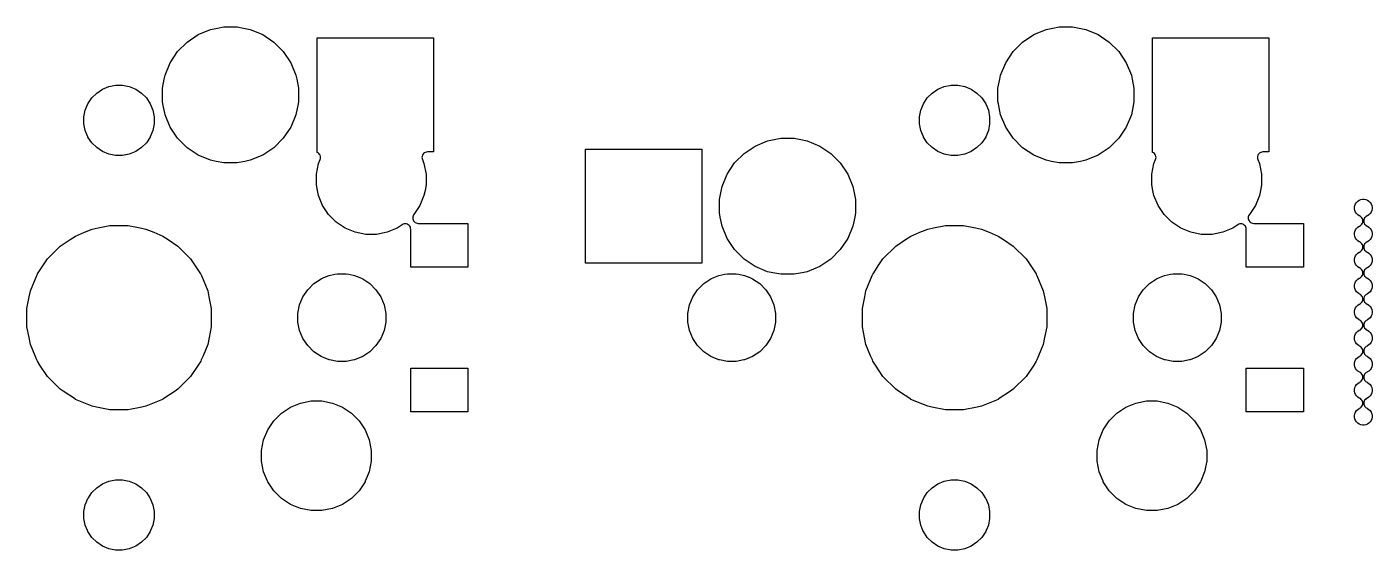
# Model space of a CAD drawing. Extents: x 70 to 347, y -163 to -55.
# Drawn here: x 177.76 to 208.43, y -133.65 to -121.72 of the extents above; entities that cross this region are included whole.
import ezdxf

# ---------------------------------------------------------------- set-up
doc = ezdxf.new("R2010")
doc.units = 0
doc.layers.add('BLACK', color=7, linetype='CONTINUOUS')

msp = doc.modelspace()

# ---------------------------------------------------------------- linework, layer by layer
at = {"layer": 'BLACK', "linetype": 'CONTINUOUS'}
for p, q in [((181.945, -121.775), (182.099, -121.744)), ((182.099, -121.744), (182.245, -121.715)), ((182.245, -121.715), (182.55, -121.715)), ((182.55, -121.715), (182.696, -121.744)), ((182.696, -121.744), (182.85, -121.775)), ((200.995, -121.775), (201.149, -121.744)), ((201.149, -121.744), (201.295, -121.715)), ((201.295, -121.715), (201.6, -121.715)), ((201.6, -121.715), (201.746, -121.744)), ((201.746, -121.744), (201.9, -121.775)), ((181.193, -122.277), (181.409, -122.061)), ((181.409, -122.061), (181.663, -121.892)), ((181.663, -121.892), (181.945, -121.775)), ((182.85, -121.775), (183.132, -121.892)), ((183.132, -121.892), (183.386, -122.061)), ((183.386, -122.061), (183.602, -122.277)), ((184.373, -124.576), (184.373, -121.965)), ((184.373, -121.965), (187.025, -121.965)), ((187.025, -121.965), (187.025, -124.567)), ((200.243, -122.277), (200.459, -122.061)), ((200.459, -122.061), (200.713, -121.892)), ((200.713, -121.892), (200.995, -121.775)), ((201.9, -121.775), (202.182, -121.892)), ((202.182, -121.892), (202.436, -122.061)), ((202.436, -122.061), (202.652, -122.277)), ((203.423, -124.576), (203.423, -121.965)), ((203.423, -121.965), (206.075, -121.965)), ((206.075, -121.965), (206.075, -124.567)), ((181.023, -122.532), (181.193, -122.277)), ((183.602, -122.277), (183.772, -122.532)), ((200.073, -122.532), (200.243, -122.277)), ((202.652, -122.277), (202.822, -122.532)), ((180.906, -122.814), (181.023, -122.532)), ((183.772, -122.532), (183.889, -122.814)), ((199.956, -122.814), (200.073, -122.532)), ((202.822, -122.532), (202.939, -122.814)), ((180.846, -123.113), (180.888, -122.904)), ((180.888, -122.904), (180.906, -122.814)), ((183.889, -122.814), (183.907, -122.904)), ((183.907, -122.904), (183.948, -123.113)), ((199.896, -123.113), (199.938, -122.904)), ((199.938, -122.904), (199.956, -122.814)), ((202.939, -122.814), (202.957, -122.904)), ((202.957, -122.904), (202.998, -123.113)), ((179.235, -123.336), (179.347, -123.224)), ((179.347, -123.224), (179.478, -123.136)), ((179.478, -123.136), (179.624, -123.076)), ((179.478, -123.136), (179.478, -123.136)), ((179.624, -123.076), (179.779, -123.045)), ((179.779, -123.045), (179.936, -123.045)), ((179.936, -123.045), (180.091, -123.076)), ((180.091, -123.076), (180.237, -123.136)), ((180.237, -123.136), (180.237, -123.136)), ((180.237, -123.136), (180.368, -123.224)), ((180.368, -123.224), (180.48, -123.336)), ((180.846, -123.419), (180.846, -123.113)), ((183.948, -123.113), (183.948, -123.419)), ((198.285, -123.336), (198.397, -123.224)), ((198.397, -123.224), (198.528, -123.136)), ((198.528, -123.136), (198.674, -123.076)), ((198.528, -123.136), (198.528, -123.136)), ((198.674, -123.076), (198.829, -123.045)), ((198.829, -123.045), (198.986, -123.045)), ((198.986, -123.045), (199.141, -123.076)), ((199.141, -123.076), (199.287, -123.136)), ((199.287, -123.136), (199.287, -123.136)), ((199.287, -123.136), (199.418, -123.224)), ((199.418, -123.224), (199.53, -123.336)), ((199.896, -123.419), (199.896, -123.113)), ((202.998, -123.113), (202.998, -123.419)), ((179.087, -123.613), (179.148, -123.467)), ((179.148, -123.467), (179.235, -123.336)), ((179.148, -123.467), (179.148, -123.467)), ((180.48, -123.336), (180.567, -123.467)), ((180.567, -123.467), (180.567, -123.467)), ((180.567, -123.467), (180.628, -123.613)), ((180.856, -123.467), (180.846, -123.419)), ((180.906, -123.719), (180.856, -123.467)), ((183.939, -123.467), (183.889, -123.719)), ((183.948, -123.419), (183.939, -123.467)), ((198.137, -123.613), (198.198, -123.467)), ((198.198, -123.467), (198.285, -123.336)), ((198.198, -123.467), (198.198, -123.467)), ((199.53, -123.336), (199.617, -123.467)), ((199.617, -123.467), (199.617, -123.467)), ((199.617, -123.467), (199.678, -123.613)), ((199.906, -123.467), (199.896, -123.419)), ((199.956, -123.719), (199.906, -123.467)), ((202.989, -123.467), (202.939, -123.719)), ((202.998, -123.419), (202.989, -123.467)), ((179.056, -123.767), (179.087, -123.613)), ((179.056, -123.925), (179.056, -123.767)), ((180.628, -123.613), (180.658, -123.767)), ((180.658, -123.767), (180.658, -123.925)), ((181.023, -124.001), (180.906, -123.719)), ((183.889, -123.719), (183.772, -124.001)), ((198.106, -123.767), (198.137, -123.613)), ((198.106, -123.925), (198.106, -123.767)), ((199.678, -123.613), (199.708, -123.767)), ((199.708, -123.767), (199.708, -123.925)), ((200.073, -124.001), (199.956, -123.719)), ((202.939, -123.719), (202.822, -124.001)), ((179.087, -124.08), (179.056, -123.925)), ((179.147, -124.224), (179.087, -124.08)), ((180.628, -124.08), (180.568, -124.224)), ((180.658, -123.925), (180.628, -124.08)), ((181.193, -124.255), (181.023, -124.001)), ((183.772, -124.001), (183.602, -124.255)), ((198.137, -124.08), (198.106, -123.925)), ((198.197, -124.224), (198.137, -124.08)), ((199.678, -124.08), (199.618, -124.224)), ((199.708, -123.925), (199.678, -124.08)), ((200.243, -124.255), (200.073, -124.001)), ((202.822, -124.001), (202.652, -124.255)), ((179.148, -124.226), (179.147, -124.224)), ((179.235, -124.357), (179.148, -124.226)), ((179.347, -124.468), (179.235, -124.357)), ((179.478, -124.556), (179.347, -124.468)), ((180.368, -124.468), (180.237, -124.556)), ((180.48, -124.357), (180.368, -124.468)), ((180.567, -124.226), (180.48, -124.357)), ((180.568, -124.224), (180.567, -124.226)), ((181.409, -124.471), (181.193, -124.255)), ((181.663, -124.641), (181.409, -124.471)), ((183.386, -124.471), (183.132, -124.641)), ((183.602, -124.255), (183.386, -124.471)), ((190.496, -127.107), (190.496, -124.505)), ((190.496, -124.505), (193.148, -124.505)), ((193.148, -124.505), (193.148, -127.107)), ((194.109, -124.601), (194.363, -124.432)), ((194.363, -124.432), (194.645, -124.315)), ((194.645, -124.315), (194.795, -124.285)), ((194.795, -124.285), (194.945, -124.255)), ((194.945, -124.255), (195.25, -124.255)), ((195.25, -124.255), (195.4, -124.285)), ((195.4, -124.285), (195.55, -124.315)), ((195.55, -124.315), (195.832, -124.432)), ((195.832, -124.432), (196.086, -124.601)), ((198.198, -124.226), (198.197, -124.224)), ((198.285, -124.357), (198.198, -124.226)), ((198.397, -124.468), (198.285, -124.357)), ((198.528, -124.556), (198.397, -124.468)), ((199.418, -124.468), (199.287, -124.556)), ((199.53, -124.357), (199.418, -124.468)), ((199.617, -124.226), (199.53, -124.357)), ((199.618, -124.224), (199.617, -124.226)), ((200.459, -124.471), (200.243, -124.255)), ((200.713, -124.641), (200.459, -124.471)), ((202.436, -124.471), (202.182, -124.641)), ((202.652, -124.255), (202.436, -124.471)), ((179.624, -124.616), (179.478, -124.556)), ((179.478, -124.556), (179.478, -124.556)), ((179.478, -124.556), (179.478, -124.556)), ((179.779, -124.647), (179.624, -124.616)), ((179.936, -124.647), (179.779, -124.647)), ((180.091, -124.616), (179.936, -124.647)), ((180.237, -124.556), (180.091, -124.616)), ((180.237, -124.556), (180.237, -124.556)), ((180.237, -124.556), (180.237, -124.556)), ((181.945, -124.758), (181.663, -124.641)), ((182.069, -124.782), (181.945, -124.758)), ((182.245, -124.817), (182.069, -124.782)), ((182.55, -124.817), (182.245, -124.817)), ((182.726, -124.782), (182.55, -124.817)), ((182.85, -124.758), (182.726, -124.782)), ((183.132, -124.641), (182.85, -124.758)), ((184.356, -125.073), (184.404, -124.831)), ((184.375, -124.577), (184.373, -124.576)), ((184.396, -124.588), (184.375, -124.577)), ((184.415, -124.604), (184.396, -124.588)), ((184.404, -124.831), (184.442, -124.74)), ((184.431, -124.623), (184.415, -124.604)), ((184.442, -124.644), (184.431, -124.623)), ((184.449, -124.668), (184.442, -124.644)), ((184.442, -124.74), (184.449, -124.717)), ((184.452, -124.692), (184.449, -124.668)), ((184.449, -124.717), (184.452, -124.692)), ((186.765, -124.668), (186.763, -124.692)), ((186.763, -124.692), (186.765, -124.717)), ((186.773, -124.644), (186.765, -124.668)), ((186.765, -124.717), (186.773, -124.74)), ((186.784, -124.623), (186.773, -124.644)), ((186.773, -124.74), (186.81, -124.831)), ((186.8, -124.604), (186.784, -124.623)), ((186.819, -124.588), (186.8, -124.604)), ((186.81, -124.831), (186.858, -125.073)), ((186.84, -124.577), (186.819, -124.588)), ((186.864, -124.57), (186.84, -124.577)), ((186.888, -124.567), (186.864, -124.57)), ((187.025, -124.567), (186.888, -124.567)), ((193.723, -125.072), (193.893, -124.817)), ((193.893, -124.817), (194.109, -124.601)), ((196.086, -124.601), (196.302, -124.817)), ((196.302, -124.817), (196.472, -125.072)), ((198.674, -124.616), (198.528, -124.556)), ((198.528, -124.556), (198.528, -124.556)), ((198.528, -124.556), (198.528, -124.556)), ((198.829, -124.647), (198.674, -124.616)), ((198.986, -124.647), (198.829, -124.647)), ((199.141, -124.616), (198.986, -124.647)), ((199.287, -124.556), (199.141, -124.616)), ((199.287, -124.556), (199.287, -124.556)), ((199.287, -124.556), (199.287, -124.556)), ((200.995, -124.758), (200.713, -124.641)), ((201.119, -124.782), (200.995, -124.758)), ((201.295, -124.817), (201.119, -124.782)), ((201.6, -124.817), (201.295, -124.817)), ((201.776, -124.782), (201.6, -124.817)), ((201.9, -124.758), (201.776, -124.782)), ((202.182, -124.641), (201.9, -124.758)), ((203.406, -125.073), (203.454, -124.831)), ((203.425, -124.577), (203.423, -124.576)), ((203.446, -124.588), (203.425, -124.577)), ((203.465, -124.604), (203.446, -124.588)), ((203.454, -124.831), (203.492, -124.74)), ((203.481, -124.623), (203.465, -124.604)), ((203.492, -124.644), (203.481, -124.623)), ((203.499, -124.668), (203.492, -124.644)), ((203.492, -124.74), (203.499, -124.717)), ((203.502, -124.692), (203.499, -124.668)), ((203.499, -124.717), (203.502, -124.692)), ((205.815, -124.668), (205.813, -124.692)), ((205.813, -124.692), (205.815, -124.717)), ((205.823, -124.644), (205.815, -124.668)), ((205.815, -124.717), (205.823, -124.74)), ((205.834, -124.623), (205.823, -124.644)), ((205.823, -124.74), (205.86, -124.831)), ((205.85, -124.604), (205.834, -124.623)), ((205.869, -124.588), (205.85, -124.604)), ((205.86, -124.831), (205.908, -125.073)), ((205.89, -124.577), (205.869, -124.588)), ((205.914, -124.57), (205.89, -124.577)), ((205.938, -124.567), (205.914, -124.57)), ((206.075, -124.567), (205.938, -124.567)), ((184.356, -125.319), (184.356, -125.073)), ((186.858, -125.073), (186.858, -125.319)), ((193.606, -125.354), (193.723, -125.072)), ((196.472, -125.072), (196.589, -125.354)), ((203.406, -125.319), (203.406, -125.073)), ((205.908, -125.073), (205.908, -125.319)), ((184.381, -125.444), (184.356, -125.319)), ((184.404, -125.561), (184.381, -125.444)), ((186.834, -125.444), (186.81, -125.561)), ((186.858, -125.319), (186.834, -125.444)), ((193.585, -125.46), (193.606, -125.354)), ((196.589, -125.354), (196.61, -125.46)), ((203.431, -125.444), (203.406, -125.319)), ((203.454, -125.561), (203.431, -125.444)), ((205.884, -125.444), (205.86, -125.561)), ((205.908, -125.319), (205.884, -125.444)), ((184.499, -125.789), (184.404, -125.561)), ((186.81, -125.561), (186.716, -125.789)), ((193.546, -125.653), (193.585, -125.46)), ((193.546, -125.959), (193.546, -125.653)), ((196.61, -125.46), (196.648, -125.653)), ((196.648, -125.653), (196.648, -125.959)), ((203.549, -125.789), (203.454, -125.561)), ((205.86, -125.561), (205.766, -125.789)), ((208.034, -125.786), (208.049, -125.749)), ((208.049, -125.749), (208.071, -125.716)), ((208.071, -125.716), (208.099, -125.688)), ((208.099, -125.688), (208.132, -125.666)), ((208.132, -125.666), (208.168, -125.651)), ((208.168, -125.651), (208.207, -125.643)), ((208.168, -125.651), (208.168, -125.651)), ((208.168, -125.651), (208.168, -125.651)), ((208.207, -125.643), (208.247, -125.643)), ((208.247, -125.643), (208.286, -125.651)), ((208.286, -125.651), (208.286, -125.651)), ((208.286, -125.651), (208.286, -125.651)), ((208.286, -125.651), (208.322, -125.666)), ((208.322, -125.666), (208.355, -125.688)), ((208.355, -125.688), (208.383, -125.716)), ((208.383, -125.716), (208.405, -125.749)), ((208.405, -125.749), (208.42, -125.786)), ((184.636, -125.994), (184.499, -125.789)), ((184.81, -126.168), (184.636, -125.994)), ((186.556, -126.046), (186.553, -126.07)), ((186.563, -126.022), (186.556, -126.046)), ((186.574, -126.001), (186.563, -126.022)), ((186.579, -125.994), (186.574, -126.001)), ((186.716, -125.789), (186.579, -125.994)), ((186.579, -125.994), (186.579, -125.994)), ((193.565, -126.051), (193.546, -125.959)), ((193.606, -126.259), (193.565, -126.051)), ((196.63, -126.051), (196.589, -126.259)), ((196.648, -125.959), (196.63, -126.051)), ((203.686, -125.994), (203.549, -125.789)), ((203.86, -126.168), (203.686, -125.994)), ((205.606, -126.046), (205.603, -126.07)), ((205.613, -126.022), (205.606, -126.046)), ((205.624, -126.001), (205.613, -126.022)), ((205.629, -125.994), (205.624, -126.001)), ((205.766, -125.789), (205.629, -125.994)), ((205.629, -125.994), (205.629, -125.994)), ((208.026, -125.824), (208.033, -125.789)), ((208.026, -125.864), (208.026, -125.824)), ((208.034, -125.903), (208.026, -125.864)), ((208.033, -125.789), (208.034, -125.786)), ((208.034, -125.786), (208.034, -125.786)), ((208.034, -125.786), (208.034, -125.786)), ((208.049, -125.939), (208.034, -125.903)), ((208.071, -125.972), (208.049, -125.939)), ((208.099, -126), (208.071, -125.972)), ((208.132, -126.022), (208.099, -126)), ((208.14, -126.026), (208.132, -126.022)), ((208.161, -126.037), (208.14, -126.026)), ((208.18, -126.053), (208.161, -126.037)), ((208.196, -126.072), (208.18, -126.053)), ((208.274, -126.053), (208.258, -126.072)), ((208.293, -126.037), (208.274, -126.053)), ((208.314, -126.026), (208.293, -126.037)), ((208.322, -126.022), (208.314, -126.026)), ((208.355, -126), (208.322, -126.022)), ((208.383, -125.972), (208.355, -126)), ((208.405, -125.939), (208.383, -125.972)), ((208.42, -125.903), (208.405, -125.939)), ((208.42, -125.786), (208.42, -125.786)), ((208.42, -125.786), (208.42, -125.786)), ((208.42, -125.786), (208.421, -125.789)), ((208.428, -125.864), (208.42, -125.903)), ((208.421, -125.789), (208.428, -125.824)), ((208.428, -125.824), (208.428, -125.864)), ((179.068, -126.399), (179.245, -126.326)), ((179.245, -126.326), (179.38, -126.299)), ((179.38, -126.299), (179.65, -126.245)), ((179.65, -126.245), (180.064, -126.245)), ((180.064, -126.245), (180.335, -126.299)), ((180.335, -126.299), (180.47, -126.326)), ((180.47, -126.326), (180.647, -126.399)), ((185.015, -126.305), (184.81, -126.168)), ((185.242, -126.399), (185.015, -126.305)), ((185.015, -126.305), (185.015, -126.305)), ((185.015, -126.305), (185.015, -126.305)), ((186.2, -126.305), (185.972, -126.399)), ((186.314, -126.228), (186.2, -126.305)), ((186.2, -126.305), (186.2, -126.305)), ((186.2, -126.305), (186.2, -126.305)), ((186.336, -126.217), (186.314, -126.228)), ((186.36, -126.21), (186.336, -126.217)), ((186.384, -126.207), (186.36, -126.21)), ((186.408, -126.21), (186.384, -126.207)), ((186.432, -126.217), (186.408, -126.21)), ((186.453, -126.228), (186.432, -126.217)), ((186.472, -126.244), (186.453, -126.228)), ((186.488, -126.263), (186.472, -126.244)), ((186.499, -126.284), (186.488, -126.263)), ((186.506, -126.308), (186.499, -126.284)), ((186.509, -126.332), (186.506, -126.308)), ((186.509, -127.197), (186.509, -126.332)), ((186.553, -126.07), (186.556, -126.095)), ((186.556, -126.095), (186.563, -126.118)), ((186.563, -126.118), (186.574, -126.14)), ((186.574, -126.14), (186.59, -126.159)), ((186.59, -126.159), (186.609, -126.174)), ((186.609, -126.174), (186.63, -126.186)), ((186.63, -126.186), (186.654, -126.193)), ((186.654, -126.193), (186.678, -126.195)), ((186.678, -126.195), (187.811, -126.195)), ((187.811, -126.195), (187.811, -127.197)), ((193.723, -126.541), (193.606, -126.259)), ((196.589, -126.259), (196.472, -126.541)), ((198.118, -126.399), (198.295, -126.326)), ((198.295, -126.326), (198.43, -126.299)), ((198.43, -126.299), (198.7, -126.245)), ((198.7, -126.245), (199.114, -126.245)), ((199.114, -126.245), (199.385, -126.299)), ((199.385, -126.299), (199.52, -126.326)), ((199.52, -126.326), (199.697, -126.399)), ((204.065, -126.305), (203.86, -126.168)), ((204.292, -126.399), (204.065, -126.305)), ((204.065, -126.305), (204.065, -126.305)), ((204.065, -126.305), (204.065, -126.305)), ((205.25, -126.305), (205.022, -126.399)), ((205.364, -126.228), (205.25, -126.305)), ((205.25, -126.305), (205.25, -126.305)), ((205.25, -126.305), (205.25, -126.305)), ((205.386, -126.217), (205.364, -126.228)), ((205.41, -126.21), (205.386, -126.217)), ((205.434, -126.207), (205.41, -126.21)), ((205.458, -126.21), (205.434, -126.207)), ((205.482, -126.217), (205.458, -126.21)), ((205.503, -126.228), (205.482, -126.217)), ((205.522, -126.244), (205.503, -126.228)), ((205.538, -126.263), (205.522, -126.244)), ((205.549, -126.284), (205.538, -126.263)), ((205.556, -126.308), (205.549, -126.284)), ((205.559, -126.332), (205.556, -126.308)), ((205.559, -127.197), (205.559, -126.332)), ((205.603, -126.07), (205.606, -126.095)), ((205.606, -126.095), (205.613, -126.118)), ((205.613, -126.118), (205.624, -126.14)), ((205.624, -126.14), (205.64, -126.159)), ((205.64, -126.159), (205.659, -126.174)), ((205.659, -126.174), (205.68, -126.186)), ((205.68, -126.186), (205.704, -126.193)), ((205.704, -126.193), (205.728, -126.195)), ((205.728, -126.195), (206.861, -126.195)), ((206.861, -126.195), (206.861, -127.197)), ((208.034, -126.379), (208.049, -126.343)), ((208.049, -126.343), (208.071, -126.31)), ((208.071, -126.31), (208.099, -126.282)), ((208.099, -126.282), (208.132, -126.26)), ((208.132, -126.26), (208.14, -126.257)), ((208.14, -126.257), (208.161, -126.245)), ((208.161, -126.245), (208.18, -126.229)), ((208.18, -126.229), (208.196, -126.211)), ((208.207, -126.093), (208.196, -126.072)), ((208.196, -126.211), (208.207, -126.189)), ((208.214, -126.117), (208.207, -126.093)), ((208.207, -126.189), (208.214, -126.165)), ((208.217, -126.141), (208.214, -126.117)), ((208.214, -126.165), (208.217, -126.141)), ((208.24, -126.117), (208.237, -126.141)), ((208.237, -126.141), (208.24, -126.165)), ((208.247, -126.093), (208.24, -126.117)), ((208.24, -126.165), (208.247, -126.189)), ((208.258, -126.072), (208.247, -126.093)), ((208.247, -126.189), (208.258, -126.211)), ((208.258, -126.211), (208.274, -126.229)), ((208.274, -126.229), (208.293, -126.245)), ((208.293, -126.245), (208.314, -126.257)), ((208.314, -126.257), (208.322, -126.26)), ((208.322, -126.26), (208.355, -126.282)), ((208.355, -126.282), (208.383, -126.31)), ((208.383, -126.31), (208.405, -126.343)), ((208.405, -126.343), (208.42, -126.379)), ((178.518, -126.714), (178.74, -126.566)), ((178.74, -126.566), (178.862, -126.484)), ((178.862, -126.484), (179.068, -126.399)), ((178.862, -126.484), (178.862, -126.484)), ((180.647, -126.399), (180.853, -126.484)), ((180.853, -126.484), (180.853, -126.484)), ((180.853, -126.484), (180.975, -126.566)), ((180.975, -126.566), (181.197, -126.714)), ((185.484, -126.447), (185.242, -126.399)), ((185.731, -126.447), (185.484, -126.447)), ((185.972, -126.399), (185.731, -126.447)), ((193.893, -126.795), (193.723, -126.541)), ((196.472, -126.541), (196.302, -126.795)), ((197.568, -126.714), (197.79, -126.566)), ((197.79, -126.566), (197.912, -126.484)), ((197.912, -126.484), (198.118, -126.399)), ((197.912, -126.484), (197.912, -126.484)), ((199.697, -126.399), (199.903, -126.484)), ((199.903, -126.484), (199.903, -126.484)), ((199.903, -126.484), (200.025, -126.566)), ((200.025, -126.566), (200.247, -126.714)), ((204.534, -126.447), (204.292, -126.399)), ((204.781, -126.447), (204.534, -126.447)), ((205.022, -126.399), (204.781, -126.447)), ((208.026, -126.418), (208.034, -126.379)), ((208.026, -126.458), (208.026, -126.418)), ((208.031, -126.484), (208.026, -126.458)), ((208.034, -126.497), (208.031, -126.484)), ((208.034, -126.379), (208.034, -126.379)), ((208.034, -126.379), (208.034, -126.379)), ((208.049, -126.533), (208.034, -126.497)), ((208.071, -126.566), (208.049, -126.533)), ((208.099, -126.594), (208.071, -126.566)), ((208.132, -126.616), (208.099, -126.594)), ((208.14, -126.619), (208.132, -126.616)), ((208.161, -126.631), (208.14, -126.619)), ((208.18, -126.646), (208.161, -126.631)), ((208.196, -126.665), (208.18, -126.646)), ((208.207, -126.687), (208.196, -126.665)), ((208.258, -126.665), (208.247, -126.687)), ((208.274, -126.646), (208.258, -126.665)), ((208.293, -126.631), (208.274, -126.646)), ((208.314, -126.619), (208.293, -126.631)), ((208.322, -126.616), (208.314, -126.619)), ((208.355, -126.594), (208.322, -126.616)), ((208.383, -126.566), (208.355, -126.594)), ((208.405, -126.533), (208.383, -126.566)), ((208.42, -126.497), (208.405, -126.533)), ((208.42, -126.379), (208.42, -126.379)), ((208.42, -126.379), (208.42, -126.379)), ((208.42, -126.379), (208.428, -126.418)), ((208.423, -126.484), (208.42, -126.497)), ((208.428, -126.458), (208.423, -126.484)), ((208.428, -126.418), (208.428, -126.458)), ((178.225, -127.007), (178.518, -126.714)), ((181.197, -126.714), (181.489, -127.007)), ((194.109, -127.011), (193.893, -126.795)), ((196.302, -126.795), (196.086, -127.011)), ((197.275, -127.007), (197.568, -126.714)), ((200.247, -126.714), (200.539, -127.007)), ((208.026, -127.012), (208.034, -126.973)), ((208.034, -126.973), (208.049, -126.936)), ((208.034, -126.973), (208.034, -126.973)), ((208.034, -126.973), (208.034, -126.973)), ((208.049, -126.936), (208.071, -126.904)), ((208.071, -126.904), (208.099, -126.876)), ((208.099, -126.876), (208.132, -126.854)), ((208.132, -126.854), (208.14, -126.85)), ((208.14, -126.85), (208.161, -126.839)), ((208.161, -126.839), (208.18, -126.823)), ((208.18, -126.823), (208.196, -126.804)), ((208.196, -126.804), (208.207, -126.783)), ((208.214, -126.71), (208.207, -126.687)), ((208.207, -126.783), (208.214, -126.759)), ((208.217, -126.735), (208.214, -126.71)), ((208.214, -126.759), (208.217, -126.735)), ((208.24, -126.71), (208.237, -126.735)), ((208.237, -126.735), (208.24, -126.759)), ((208.247, -126.687), (208.24, -126.71)), ((208.24, -126.759), (208.247, -126.783)), ((208.247, -126.783), (208.258, -126.804)), ((208.258, -126.804), (208.274, -126.823)), ((208.274, -126.823), (208.293, -126.839)), ((208.293, -126.839), (208.314, -126.85)), ((208.314, -126.85), (208.322, -126.854)), ((208.322, -126.854), (208.355, -126.876)), ((208.355, -126.876), (208.383, -126.904)), ((208.383, -126.904), (208.405, -126.936)), ((208.405, -126.936), (208.42, -126.973)), ((208.42, -126.973), (208.42, -126.973)), ((208.42, -126.973), (208.42, -126.973)), ((208.42, -126.973), (208.428, -127.012)), ((177.999, -127.345), (178.134, -127.144)), ((178.134, -127.144), (178.225, -127.007)), ((181.489, -127.007), (181.581, -127.144)), ((181.581, -127.144), (181.715, -127.345)), ((187.811, -127.197), (186.509, -127.197)), ((193.148, -127.107), (190.496, -127.107)), ((194.363, -127.181), (194.109, -127.011)), ((194.645, -127.298), (194.363, -127.181)), ((195.832, -127.181), (195.55, -127.298)), ((196.086, -127.011), (195.832, -127.181)), ((197.049, -127.345), (197.184, -127.144)), ((197.184, -127.144), (197.275, -127.007)), ((200.539, -127.007), (200.631, -127.144)), ((200.631, -127.144), (200.765, -127.345)), ((206.861, -127.197), (205.559, -127.197)), ((208.026, -127.052), (208.026, -127.012)), ((208.034, -127.09), (208.026, -127.052)), ((208.026, -127.052), (208.026, -127.052)), ((208.049, -127.127), (208.034, -127.09)), ((208.071, -127.16), (208.049, -127.127)), ((208.099, -127.188), (208.071, -127.16)), ((208.132, -127.21), (208.099, -127.188)), ((208.14, -127.213), (208.132, -127.21)), ((208.161, -127.225), (208.14, -127.213)), ((208.18, -127.24), (208.161, -127.225)), ((208.196, -127.259), (208.18, -127.24)), ((208.207, -127.281), (208.196, -127.259)), ((208.214, -127.304), (208.207, -127.281)), ((208.247, -127.281), (208.24, -127.304)), ((208.258, -127.259), (208.247, -127.281)), ((208.274, -127.24), (208.258, -127.259)), ((208.293, -127.225), (208.274, -127.24)), ((208.314, -127.213), (208.293, -127.225)), ((208.322, -127.21), (208.314, -127.213)), ((208.355, -127.188), (208.322, -127.21)), ((208.383, -127.16), (208.355, -127.188)), ((208.405, -127.127), (208.383, -127.16)), ((208.42, -127.09), (208.405, -127.127)), ((208.428, -127.052), (208.42, -127.09)), ((208.428, -127.012), (208.428, -127.052)), ((208.428, -127.052), (208.428, -127.052)), ((177.837, -127.733), (177.981, -127.387)), ((177.981, -127.387), (177.996, -127.351)), ((177.996, -127.351), (177.999, -127.345)), ((181.715, -127.345), (181.719, -127.351)), ((181.719, -127.351), (181.734, -127.387)), ((181.734, -127.387), (181.878, -127.733)), ((184.16, -127.708), (184.299, -127.569)), ((184.299, -127.569), (184.463, -127.459)), ((184.463, -127.459), (184.528, -127.432)), ((184.463, -127.459), (184.463, -127.459)), ((184.528, -127.432), (184.645, -127.384)), ((184.645, -127.384), (184.778, -127.357)), ((184.778, -127.357), (184.839, -127.345)), ((184.839, -127.345), (185.036, -127.345)), ((185.036, -127.345), (185.096, -127.357)), ((185.096, -127.357), (185.229, -127.384)), ((185.229, -127.384), (185.346, -127.432)), ((185.346, -127.432), (185.412, -127.459)), ((185.412, -127.459), (185.412, -127.459)), ((185.412, -127.459), (185.575, -127.569)), ((185.575, -127.569), (185.715, -127.708)), ((193.05, -127.708), (193.189, -127.569)), ((193.189, -127.569), (193.353, -127.459)), ((193.353, -127.459), (193.418, -127.432)), ((193.353, -127.459), (193.353, -127.459)), ((193.418, -127.432), (193.535, -127.384)), ((193.535, -127.384), (193.668, -127.357)), ((193.668, -127.357), (193.729, -127.345)), ((193.729, -127.345), (193.926, -127.345)), ((193.926, -127.345), (193.986, -127.357)), ((193.986, -127.357), (194.119, -127.384)), ((194.119, -127.384), (194.236, -127.432)), ((194.236, -127.432), (194.302, -127.459)), ((194.302, -127.459), (194.302, -127.459)), ((194.302, -127.459), (194.465, -127.569)), ((194.465, -127.569), (194.605, -127.708)), ((194.764, -127.321), (194.645, -127.298)), ((194.945, -127.357), (194.764, -127.321)), ((195.25, -127.357), (194.945, -127.357)), ((195.431, -127.321), (195.25, -127.357)), ((195.55, -127.298), (195.431, -127.321)), ((196.887, -127.733), (197.031, -127.387)), ((197.031, -127.387), (197.046, -127.351)), ((197.046, -127.351), (197.049, -127.345)), ((200.765, -127.345), (200.769, -127.351)), ((200.769, -127.351), (200.784, -127.387)), ((200.784, -127.387), (200.928, -127.733)), ((203.21, -127.708), (203.349, -127.569)), ((203.349, -127.569), (203.513, -127.459)), ((203.513, -127.459), (203.578, -127.432)), ((203.513, -127.459), (203.513, -127.459)), ((203.578, -127.432), (203.695, -127.384)), ((203.695, -127.384), (203.828, -127.357)), ((203.828, -127.357), (203.889, -127.345)), ((203.889, -127.345), (204.086, -127.345)), ((204.086, -127.345), (204.146, -127.357)), ((204.146, -127.357), (204.279, -127.384)), ((204.279, -127.384), (204.396, -127.432)), ((204.396, -127.432), (204.462, -127.459)), ((204.462, -127.459), (204.462, -127.459)), ((204.462, -127.459), (204.625, -127.569)), ((204.625, -127.569), (204.765, -127.708)), ((208.026, -127.606), (208.033, -127.569)), ((208.033, -127.569), (208.034, -127.567)), ((208.034, -127.567), (208.049, -127.53)), ((208.034, -127.567), (208.034, -127.567)), ((208.034, -127.567), (208.034, -127.567)), ((208.049, -127.53), (208.071, -127.497)), ((208.071, -127.497), (208.099, -127.469)), ((208.099, -127.469), (208.132, -127.447)), ((208.132, -127.447), (208.14, -127.444)), ((208.14, -127.444), (208.161, -127.433)), ((208.161, -127.433), (208.18, -127.417)), ((208.18, -127.417), (208.196, -127.398)), ((208.196, -127.398), (208.207, -127.376)), ((208.207, -127.376), (208.214, -127.353)), ((208.217, -127.329), (208.214, -127.304)), ((208.214, -127.353), (208.217, -127.329)), ((208.24, -127.304), (208.237, -127.329)), ((208.237, -127.329), (208.24, -127.353)), ((208.24, -127.353), (208.247, -127.376)), ((208.247, -127.376), (208.258, -127.398)), ((208.258, -127.398), (208.274, -127.417)), ((208.274, -127.417), (208.293, -127.433)), ((208.293, -127.433), (208.314, -127.444)), ((208.314, -127.444), (208.322, -127.447)), ((208.322, -127.447), (208.355, -127.469)), ((208.355, -127.469), (208.383, -127.497)), ((208.383, -127.497), (208.405, -127.53)), ((208.405, -127.53), (208.42, -127.567)), ((208.42, -127.567), (208.42, -127.567)), ((208.42, -127.567), (208.42, -127.567)), ((208.42, -127.567), (208.421, -127.569)), ((208.421, -127.569), (208.428, -127.606)), ((177.756, -128.139), (177.81, -127.869)), ((177.81, -127.869), (177.837, -127.733)), ((181.878, -127.733), (181.905, -127.869)), ((181.905, -127.869), (181.958, -128.139)), ((183.975, -128.054), (184.05, -127.872)), ((184.05, -127.872), (184.16, -127.708)), ((185.715, -127.708), (185.824, -127.872)), ((185.824, -127.872), (185.9, -128.054)), ((192.865, -128.054), (192.94, -127.872)), ((192.94, -127.872), (193.05, -127.708)), ((194.605, -127.708), (194.714, -127.872)), ((194.714, -127.872), (194.79, -128.054)), ((196.806, -128.139), (196.86, -127.869)), ((196.86, -127.869), (196.887, -127.733)), ((200.928, -127.733), (200.955, -127.869)), ((200.955, -127.869), (201.008, -128.139)), ((203.025, -128.054), (203.1, -127.872)), ((203.1, -127.872), (203.21, -127.708)), ((204.765, -127.708), (204.874, -127.872)), ((204.874, -127.872), (204.95, -128.054)), ((208.026, -127.645), (208.026, -127.606)), ((208.034, -127.684), (208.026, -127.645)), ((208.049, -127.721), (208.034, -127.684)), ((208.071, -127.754), (208.049, -127.721)), ((208.099, -127.782), (208.071, -127.754)), ((208.132, -127.804), (208.099, -127.782)), ((208.14, -127.807), (208.132, -127.804)), ((208.161, -127.818), (208.14, -127.807)), ((208.18, -127.834), (208.161, -127.818)), ((208.196, -127.853), (208.18, -127.834)), ((208.207, -127.874), (208.196, -127.853)), ((208.214, -127.898), (208.207, -127.874)), ((208.217, -127.922), (208.214, -127.898)), ((208.24, -127.898), (208.237, -127.922)), ((208.247, -127.874), (208.24, -127.898)), ((208.258, -127.853), (208.247, -127.874)), ((208.274, -127.834), (208.258, -127.853)), ((208.293, -127.818), (208.274, -127.834)), ((208.314, -127.807), (208.293, -127.818)), ((208.322, -127.804), (208.314, -127.807)), ((208.355, -127.782), (208.322, -127.804)), ((208.383, -127.754), (208.355, -127.782)), ((208.405, -127.721), (208.383, -127.754)), ((208.42, -127.684), (208.405, -127.721)), ((208.428, -127.645), (208.42, -127.684)), ((208.428, -127.606), (208.428, -127.645)), ((177.756, -128.553), (177.756, -128.139)), ((181.958, -128.139), (181.958, -128.553)), ((183.936, -128.248), (183.975, -128.054)), ((183.975, -128.054), (183.975, -128.054)), ((185.9, -128.054), (185.9, -128.054)), ((185.9, -128.054), (185.938, -128.248)), ((192.826, -128.248), (192.865, -128.054)), ((192.865, -128.054), (192.865, -128.054)), ((194.79, -128.054), (194.79, -128.054)), ((194.79, -128.054), (194.828, -128.248)), ((196.806, -128.553), (196.806, -128.139)), ((201.008, -128.139), (201.008, -128.553)), ((202.986, -128.248), (203.025, -128.054)), ((203.025, -128.054), (203.025, -128.054)), ((204.95, -128.054), (204.95, -128.054)), ((204.95, -128.054), (204.988, -128.248)), ((208.026, -128.199), (208.034, -128.161)), ((208.026, -128.239), (208.026, -128.199)), ((208.034, -128.161), (208.049, -128.124)), ((208.034, -128.161), (208.034, -128.161)), ((208.034, -128.161), (208.034, -128.161)), ((208.049, -128.124), (208.071, -128.091)), ((208.071, -128.091), (208.099, -128.063)), ((208.099, -128.063), (208.132, -128.041)), ((208.132, -128.041), (208.14, -128.038)), ((208.14, -128.038), (208.161, -128.026)), ((208.161, -128.026), (208.18, -128.011)), ((208.18, -128.011), (208.196, -127.992)), ((208.196, -127.992), (208.207, -127.97)), ((208.207, -127.97), (208.214, -127.947)), ((208.214, -127.947), (208.217, -127.922)), ((208.237, -127.922), (208.24, -127.947)), ((208.24, -127.947), (208.247, -127.97)), ((208.247, -127.97), (208.258, -127.992)), ((208.258, -127.992), (208.274, -128.011)), ((208.274, -128.011), (208.293, -128.026)), ((208.293, -128.026), (208.314, -128.038)), ((208.314, -128.038), (208.322, -128.041)), ((208.322, -128.041), (208.355, -128.063)), ((208.355, -128.063), (208.383, -128.091)), ((208.383, -128.091), (208.405, -128.124)), ((208.405, -128.124), (208.42, -128.161)), ((208.42, -128.161), (208.42, -128.161)), ((208.42, -128.161), (208.42, -128.161)), ((208.42, -128.161), (208.428, -128.199)), ((208.428, -128.199), (208.428, -128.239)), ((183.936, -128.445), (183.936, -128.248)), ((183.952, -128.526), (183.936, -128.445)), ((185.938, -128.445), (185.922, -128.526)), ((185.938, -128.248), (185.938, -128.445)), ((192.826, -128.445), (192.826, -128.248)), ((192.842, -128.526), (192.826, -128.445)), ((194.828, -128.445), (194.812, -128.526)), ((194.828, -128.248), (194.828, -128.445)), ((202.986, -128.445), (202.986, -128.248)), ((203.002, -128.526), (202.986, -128.445)), ((204.988, -128.445), (204.972, -128.526)), ((204.988, -128.248), (204.988, -128.445)), ((208.031, -128.266), (208.026, -128.239)), ((208.034, -128.278), (208.031, -128.266)), ((208.049, -128.314), (208.034, -128.278)), ((208.071, -128.347), (208.049, -128.314)), ((208.099, -128.375), (208.071, -128.347)), ((208.132, -128.397), (208.099, -128.375)), ((208.14, -128.401), (208.132, -128.397)), ((208.161, -128.412), (208.14, -128.401)), ((208.18, -128.428), (208.161, -128.412)), ((208.196, -128.447), (208.18, -128.428)), ((208.207, -128.468), (208.196, -128.447)), ((208.214, -128.492), (208.207, -128.468)), ((208.217, -128.516), (208.214, -128.492)), ((208.24, -128.492), (208.237, -128.516)), ((208.247, -128.468), (208.24, -128.492)), ((208.258, -128.447), (208.247, -128.468)), ((208.274, -128.428), (208.258, -128.447)), ((208.293, -128.412), (208.274, -128.428)), ((208.314, -128.401), (208.293, -128.412)), ((208.322, -128.397), (208.314, -128.401)), ((208.355, -128.375), (208.322, -128.397)), ((208.383, -128.347), (208.355, -128.375)), ((208.405, -128.314), (208.383, -128.347)), ((208.42, -128.278), (208.405, -128.314)), ((208.423, -128.266), (208.42, -128.278)), ((208.428, -128.239), (208.423, -128.266)), ((177.804, -128.795), (177.756, -128.553)), ((177.837, -128.959), (177.804, -128.795)), ((181.91, -128.795), (181.878, -128.959)), ((181.958, -128.553), (181.91, -128.795)), ((183.975, -128.638), (183.952, -128.526)), ((184.05, -128.82), (183.975, -128.638)), ((184.16, -128.984), (184.05, -128.82)), ((185.824, -128.82), (185.715, -128.984)), ((185.9, -128.638), (185.824, -128.82)), ((185.922, -128.526), (185.9, -128.638)), ((192.865, -128.638), (192.842, -128.526)), ((192.94, -128.82), (192.865, -128.638)), ((193.05, -128.984), (192.94, -128.82)), ((194.714, -128.82), (194.605, -128.984)), ((194.79, -128.638), (194.714, -128.82)), ((194.812, -128.526), (194.79, -128.638)), ((196.854, -128.795), (196.806, -128.553)), ((196.887, -128.959), (196.854, -128.795)), ((200.96, -128.795), (200.928, -128.959)), ((201.008, -128.553), (200.96, -128.795)), ((203.025, -128.638), (203.002, -128.526)), ((203.1, -128.82), (203.025, -128.638)), ((203.21, -128.984), (203.1, -128.82)), ((204.874, -128.82), (204.765, -128.984)), ((204.95, -128.638), (204.874, -128.82)), ((204.972, -128.526), (204.95, -128.638)), ((208.026, -128.793), (208.034, -128.754)), ((208.026, -128.833), (208.026, -128.793)), ((208.034, -128.754), (208.049, -128.718)), ((208.049, -128.718), (208.071, -128.685)), ((208.071, -128.685), (208.099, -128.657)), ((208.099, -128.657), (208.132, -128.635)), ((208.132, -128.635), (208.14, -128.632)), ((208.14, -128.632), (208.161, -128.62)), ((208.161, -128.62), (208.18, -128.604)), ((208.18, -128.604), (208.196, -128.586)), ((208.196, -128.586), (208.207, -128.564)), ((208.207, -128.564), (208.214, -128.54)), ((208.214, -128.54), (208.217, -128.516)), ((208.237, -128.516), (208.24, -128.54)), ((208.24, -128.54), (208.247, -128.564)), ((208.247, -128.564), (208.258, -128.586)), ((208.258, -128.586), (208.274, -128.604)), ((208.274, -128.604), (208.293, -128.62)), ((208.293, -128.62), (208.314, -128.632)), ((208.314, -128.632), (208.322, -128.635)), ((208.322, -128.635), (208.355, -128.657)), ((208.355, -128.657), (208.383, -128.685)), ((208.383, -128.685), (208.405, -128.718)), ((208.405, -128.718), (208.42, -128.754)), ((208.42, -128.754), (208.428, -128.793)), ((208.428, -128.793), (208.428, -128.833)), ((177.943, -129.213), (177.837, -128.959)), ((181.878, -128.959), (181.772, -129.213)), ((184.299, -129.124), (184.16, -128.984)), ((184.463, -129.233), (184.299, -129.124)), ((185.575, -129.124), (185.412, -129.233)), ((185.715, -128.984), (185.575, -129.124)), ((193.189, -129.124), (193.05, -128.984)), ((193.353, -129.233), (193.189, -129.124)), ((194.465, -129.124), (194.302, -129.233)), ((194.605, -128.984), (194.465, -129.124)), ((196.993, -129.213), (196.887, -128.959)), ((200.928, -128.959), (200.822, -129.213)), ((203.349, -129.124), (203.21, -128.984)), ((203.513, -129.233), (203.349, -129.124)), ((204.625, -129.124), (204.462, -129.233)), ((204.765, -128.984), (204.625, -129.124)), ((208.034, -128.872), (208.026, -128.833)), ((208.049, -128.908), (208.034, -128.872)), ((208.071, -128.941), (208.049, -128.908)), ((208.099, -128.969), (208.071, -128.941)), ((208.132, -128.991), (208.099, -128.969)), ((208.14, -128.994), (208.132, -128.991)), ((208.161, -129.006), (208.14, -128.994)), ((208.18, -129.021), (208.161, -129.006)), ((208.196, -129.04), (208.18, -129.021)), ((208.207, -129.062), (208.196, -129.04)), ((208.214, -129.085), (208.207, -129.062)), ((208.217, -129.11), (208.214, -129.085)), ((208.214, -129.134), (208.217, -129.11)), ((208.24, -129.085), (208.237, -129.11)), ((208.237, -129.11), (208.24, -129.134)), ((208.247, -129.062), (208.24, -129.085)), ((208.258, -129.04), (208.247, -129.062)), ((208.274, -129.021), (208.258, -129.04)), ((208.293, -129.006), (208.274, -129.021)), ((208.314, -128.994), (208.293, -129.006)), ((208.322, -128.991), (208.314, -128.994)), ((208.355, -128.969), (208.322, -128.991)), ((208.383, -128.941), (208.355, -128.969)), ((208.405, -128.908), (208.383, -128.941)), ((208.42, -128.872), (208.405, -128.908)), ((208.428, -128.833), (208.42, -128.872)), ((177.983, -129.311), (177.943, -129.213)), ((177.996, -129.341), (177.983, -129.311)), ((178.052, -129.427), (177.996, -129.341)), ((178.225, -129.686), (178.052, -129.427)), ((181.662, -129.427), (181.489, -129.686)), ((181.719, -129.341), (181.662, -129.427)), ((181.732, -129.311), (181.719, -129.341)), ((181.772, -129.213), (181.732, -129.311)), ((184.517, -129.255), (184.463, -129.233)), ((184.463, -129.233), (184.463, -129.233)), ((184.463, -129.233), (184.463, -129.233)), ((184.645, -129.309), (184.517, -129.255)), ((184.659, -129.311), (184.645, -129.309)), ((184.839, -129.347), (184.659, -129.311)), ((185.036, -129.347), (184.839, -129.347)), ((185.215, -129.311), (185.036, -129.347)), ((185.229, -129.309), (185.215, -129.311)), ((185.358, -129.255), (185.229, -129.309)), ((185.412, -129.233), (185.358, -129.255)), ((185.412, -129.233), (185.412, -129.233)), ((185.412, -129.233), (185.412, -129.233)), ((193.407, -129.255), (193.353, -129.233)), ((193.353, -129.233), (193.353, -129.233)), ((193.353, -129.233), (193.353, -129.233)), ((193.535, -129.309), (193.407, -129.255)), ((193.549, -129.311), (193.535, -129.309)), ((193.729, -129.347), (193.549, -129.311)), ((193.926, -129.347), (193.729, -129.347)), ((194.105, -129.311), (193.926, -129.347)), ((194.119, -129.309), (194.105, -129.311)), ((194.248, -129.255), (194.119, -129.309)), ((194.302, -129.233), (194.248, -129.255)), ((194.302, -129.233), (194.302, -129.233)), ((194.302, -129.233), (194.302, -129.233)), ((197.033, -129.311), (196.993, -129.213)), ((197.046, -129.341), (197.033, -129.311)), ((197.102, -129.427), (197.046, -129.341)), ((197.275, -129.686), (197.102, -129.427)), ((200.712, -129.427), (200.539, -129.686)), ((200.769, -129.341), (200.712, -129.427)), ((200.782, -129.311), (200.769, -129.341)), ((200.822, -129.213), (200.782, -129.311)), ((203.567, -129.255), (203.513, -129.233)), ((203.513, -129.233), (203.513, -129.233)), ((203.513, -129.233), (203.513, -129.233)), ((203.695, -129.309), (203.567, -129.255)), ((203.709, -129.311), (203.695, -129.309)), ((203.889, -129.347), (203.709, -129.311)), ((204.086, -129.347), (203.889, -129.347)), ((204.265, -129.311), (204.086, -129.347)), ((204.279, -129.309), (204.265, -129.311)), ((204.408, -129.255), (204.279, -129.309)), ((204.462, -129.233), (204.408, -129.255)), ((204.462, -129.233), (204.462, -129.233)), ((204.462, -129.233), (204.462, -129.233)), ((208.026, -129.387), (208.034, -129.348)), ((208.026, -129.427), (208.026, -129.387)), ((208.034, -129.465), (208.026, -129.427)), ((208.034, -129.348), (208.049, -129.311)), ((208.049, -129.311), (208.071, -129.279)), ((208.071, -129.279), (208.099, -129.251)), ((208.099, -129.251), (208.132, -129.229)), ((208.132, -129.229), (208.14, -129.225)), ((208.14, -129.225), (208.161, -129.214)), ((208.161, -129.214), (208.18, -129.198)), ((208.18, -129.198), (208.196, -129.179)), ((208.196, -129.179), (208.207, -129.158)), ((208.207, -129.158), (208.214, -129.134)), ((208.24, -129.134), (208.247, -129.158)), ((208.247, -129.158), (208.258, -129.179)), ((208.258, -129.179), (208.274, -129.198)), ((208.274, -129.198), (208.293, -129.214)), ((208.293, -129.214), (208.314, -129.225)), ((208.314, -129.225), (208.322, -129.229)), ((208.322, -129.229), (208.355, -129.251)), ((208.355, -129.251), (208.383, -129.279)), ((208.383, -129.279), (208.405, -129.311)), ((208.405, -129.311), (208.42, -129.348)), ((208.42, -129.348), (208.428, -129.387)), ((208.428, -129.427), (208.42, -129.465)), ((208.428, -129.387), (208.428, -129.427)), ((178.518, -129.978), (178.225, -129.686)), ((181.489, -129.686), (181.197, -129.978)), ((186.509, -130.497), (186.509, -129.495)), ((186.509, -129.495), (187.811, -129.495)), ((187.811, -129.495), (187.811, -130.497)), ((197.568, -129.978), (197.275, -129.686)), ((200.539, -129.686), (200.247, -129.978)), ((205.559, -130.497), (205.559, -129.495)), ((205.559, -129.495), (206.861, -129.495)), ((206.861, -129.495), (206.861, -130.497)), ((208.049, -129.502), (208.034, -129.465)), ((208.071, -129.535), (208.049, -129.502)), ((208.099, -129.563), (208.071, -129.535)), ((208.132, -129.585), (208.099, -129.563)), ((208.14, -129.588), (208.132, -129.585)), ((208.161, -129.6), (208.14, -129.588)), ((208.18, -129.615), (208.161, -129.6)), ((208.196, -129.634), (208.18, -129.615)), ((208.207, -129.656), (208.196, -129.634)), ((208.214, -129.679), (208.207, -129.656)), ((208.207, -129.751), (208.214, -129.728)), ((208.217, -129.704), (208.214, -129.679)), ((208.214, -129.728), (208.217, -129.704)), ((208.24, -129.679), (208.237, -129.704)), ((208.237, -129.704), (208.24, -129.728)), ((208.247, -129.656), (208.24, -129.679)), ((208.24, -129.728), (208.247, -129.751)), ((208.258, -129.634), (208.247, -129.656)), ((208.274, -129.615), (208.258, -129.634)), ((208.293, -129.6), (208.274, -129.615)), ((208.314, -129.588), (208.293, -129.6)), ((208.322, -129.585), (208.314, -129.588)), ((208.355, -129.563), (208.322, -129.585)), ((208.383, -129.535), (208.355, -129.563)), ((208.405, -129.502), (208.383, -129.535)), ((208.42, -129.465), (208.405, -129.502)), ((178.581, -130.02), (178.518, -129.978)), ((178.862, -130.208), (178.581, -130.02)), ((181.134, -130.02), (180.853, -130.208)), ((181.197, -129.978), (181.134, -130.02)), ((197.631, -130.02), (197.568, -129.978)), ((197.912, -130.208), (197.631, -130.02)), ((200.184, -130.02), (199.903, -130.208)), ((200.247, -129.978), (200.184, -130.02)), ((208.026, -129.981), (208.034, -129.942)), ((208.026, -130.02), (208.026, -129.981)), ((208.034, -130.059), (208.026, -130.02)), ((208.034, -129.942), (208.049, -129.905)), ((208.049, -129.905), (208.071, -129.872)), ((208.071, -129.872), (208.099, -129.844)), ((208.099, -129.844), (208.132, -129.822)), ((208.132, -129.822), (208.14, -129.819)), ((208.14, -129.819), (208.161, -129.808)), ((208.161, -129.808), (208.18, -129.792)), ((208.18, -129.792), (208.196, -129.773)), ((208.196, -129.773), (208.207, -129.751)), ((208.247, -129.751), (208.258, -129.773)), ((208.258, -129.773), (208.274, -129.792)), ((208.274, -129.792), (208.293, -129.808)), ((208.293, -129.808), (208.314, -129.819)), ((208.314, -129.819), (208.322, -129.822)), ((208.322, -129.822), (208.355, -129.844)), ((208.355, -129.844), (208.383, -129.872)), ((208.383, -129.872), (208.405, -129.905)), ((208.405, -129.905), (208.42, -129.942)), ((208.42, -129.942), (208.428, -129.981)), ((208.428, -130.02), (208.42, -130.059)), ((208.428, -129.981), (208.428, -130.02)), ((178.864, -130.209), (178.862, -130.208)), ((178.862, -130.208), (178.862, -130.208)), ((178.862, -130.208), (178.862, -130.208)), ((179.245, -130.366), (178.864, -130.209)), ((180.851, -130.209), (180.47, -130.366)), ((180.853, -130.208), (180.851, -130.209)), ((180.853, -130.208), (180.853, -130.208)), ((180.853, -130.208), (180.853, -130.208)), ((183.765, -130.388), (183.992, -130.293)), ((183.992, -130.293), (184.234, -130.245)), ((184.234, -130.245), (184.481, -130.245)), ((184.481, -130.245), (184.722, -130.293)), ((184.722, -130.293), (184.95, -130.388)), ((197.914, -130.209), (197.912, -130.208)), ((197.912, -130.208), (197.912, -130.208)), ((197.912, -130.208), (197.912, -130.208)), ((198.295, -130.366), (197.914, -130.209)), ((199.901, -130.209), (199.52, -130.366)), ((199.903, -130.208), (199.901, -130.209)), ((199.903, -130.208), (199.903, -130.208)), ((199.903, -130.208), (199.903, -130.208)), ((202.815, -130.388), (203.042, -130.293)), ((203.042, -130.293), (203.284, -130.245)), ((203.284, -130.245), (203.531, -130.245)), ((203.531, -130.245), (203.772, -130.293)), ((203.772, -130.293), (204, -130.388)), ((208.049, -130.096), (208.034, -130.059)), ((208.071, -130.129), (208.049, -130.096)), ((208.099, -130.157), (208.071, -130.129)), ((208.132, -130.179), (208.099, -130.157)), ((208.14, -130.182), (208.132, -130.179)), ((208.161, -130.193), (208.14, -130.182)), ((208.18, -130.209), (208.161, -130.193)), ((208.196, -130.228), (208.18, -130.209)), ((208.207, -130.249), (208.196, -130.228)), ((208.196, -130.367), (208.207, -130.345)), ((208.214, -130.273), (208.207, -130.249)), ((208.207, -130.345), (208.214, -130.322)), ((208.217, -130.297), (208.214, -130.273)), ((208.214, -130.322), (208.217, -130.297)), ((208.24, -130.273), (208.237, -130.297)), ((208.237, -130.297), (208.24, -130.322)), ((208.247, -130.249), (208.24, -130.273)), ((208.24, -130.322), (208.247, -130.345)), ((208.258, -130.228), (208.247, -130.249)), ((208.247, -130.345), (208.258, -130.367)), ((208.274, -130.209), (208.258, -130.228)), ((208.293, -130.193), (208.274, -130.209)), ((208.314, -130.182), (208.293, -130.193)), ((208.322, -130.179), (208.314, -130.182)), ((208.355, -130.157), (208.322, -130.179)), ((208.383, -130.129), (208.355, -130.157)), ((208.405, -130.096), (208.383, -130.129)), ((208.42, -130.059), (208.405, -130.096)), ((179.341, -130.386), (179.245, -130.366)), ((179.65, -130.447), (179.341, -130.386)), ((180.064, -130.447), (179.65, -130.447)), ((180.373, -130.386), (180.064, -130.447)), ((180.47, -130.366), (180.373, -130.386)), ((183.386, -130.699), (183.56, -130.524)), ((183.56, -130.524), (183.765, -130.388)), ((183.765, -130.388), (183.765, -130.388)), ((184.95, -130.388), (184.95, -130.388)), ((184.95, -130.388), (185.155, -130.524)), ((185.155, -130.524), (185.329, -130.699)), ((187.811, -130.497), (186.509, -130.497)), ((198.391, -130.386), (198.295, -130.366)), ((198.7, -130.447), (198.391, -130.386)), ((199.114, -130.447), (198.7, -130.447)), ((199.423, -130.386), (199.114, -130.447)), ((199.52, -130.366), (199.423, -130.386)), ((202.436, -130.699), (202.61, -130.524)), ((202.61, -130.524), (202.815, -130.388)), ((202.815, -130.388), (202.815, -130.388)), ((204, -130.388), (204, -130.388)), ((204, -130.388), (204.205, -130.524)), ((204.205, -130.524), (204.379, -130.699)), ((206.861, -130.497), (205.559, -130.497)), ((208.026, -130.574), (208.034, -130.536)), ((208.026, -130.614), (208.026, -130.574)), ((208.034, -130.653), (208.026, -130.614)), ((208.034, -130.536), (208.049, -130.499)), ((208.049, -130.689), (208.034, -130.653)), ((208.049, -130.499), (208.071, -130.466)), ((208.071, -130.466), (208.099, -130.438)), ((208.099, -130.438), (208.132, -130.416)), ((208.132, -130.416), (208.14, -130.413)), ((208.14, -130.413), (208.161, -130.401)), ((208.161, -130.401), (208.18, -130.386)), ((208.18, -130.386), (208.196, -130.367)), ((208.258, -130.367), (208.274, -130.386)), ((208.274, -130.386), (208.293, -130.401)), ((208.293, -130.401), (208.314, -130.413)), ((208.314, -130.413), (208.322, -130.416)), ((208.322, -130.416), (208.355, -130.438)), ((208.355, -130.438), (208.383, -130.466)), ((208.383, -130.466), (208.405, -130.499)), ((208.405, -130.499), (208.42, -130.536)), ((208.42, -130.653), (208.405, -130.689)), ((208.42, -130.536), (208.428, -130.574)), ((208.428, -130.614), (208.42, -130.653)), ((208.428, -130.574), (208.428, -130.614)), ((183.154, -131.131), (183.249, -130.904)), ((183.249, -130.904), (183.386, -130.699)), ((183.249, -130.904), (183.249, -130.904)), ((185.329, -130.699), (185.466, -130.904)), ((185.466, -130.904), (185.466, -130.904)), ((185.466, -130.904), (185.56, -131.131)), ((202.204, -131.131), (202.299, -130.904)), ((202.299, -130.904), (202.436, -130.699)), ((202.299, -130.904), (202.299, -130.904)), ((204.379, -130.699), (204.516, -130.904)), ((204.516, -130.904), (204.516, -130.904)), ((204.516, -130.904), (204.61, -131.131)), ((208.071, -130.722), (208.049, -130.689)), ((208.099, -130.75), (208.071, -130.722)), ((208.132, -130.772), (208.099, -130.75)), ((208.168, -130.787), (208.132, -130.772)), ((208.207, -130.795), (208.168, -130.787)), ((208.168, -130.787), (208.168, -130.787)), ((208.168, -130.787), (208.168, -130.787)), ((208.247, -130.795), (208.207, -130.795)), ((208.286, -130.787), (208.247, -130.795)), ((208.322, -130.772), (208.286, -130.787)), ((208.286, -130.787), (208.286, -130.787)), ((208.286, -130.787), (208.286, -130.787)), ((208.355, -130.75), (208.322, -130.772)), ((208.383, -130.722), (208.355, -130.75)), ((208.405, -130.689), (208.383, -130.722)), ((183.106, -131.373), (183.154, -131.131)), ((185.56, -131.131), (185.608, -131.373)), ((202.156, -131.373), (202.204, -131.131)), ((204.61, -131.131), (204.658, -131.373)), ((183.106, -131.619), (183.106, -131.373)), ((185.608, -131.373), (185.608, -131.619)), ((202.156, -131.619), (202.156, -131.373)), ((204.658, -131.373), (204.658, -131.619)), ((183.154, -131.861), (183.106, -131.619)), ((183.243, -132.076), (183.154, -131.861)), ((185.56, -131.861), (185.471, -132.076)), ((185.608, -131.619), (185.56, -131.861)), ((202.204, -131.861), (202.156, -131.619)), ((202.293, -132.076), (202.204, -131.861)), ((204.61, -131.861), (204.521, -132.076)), ((204.658, -131.619), (204.61, -131.861)), ((179.347, -132.224), (179.478, -132.136)), ((179.478, -132.136), (179.624, -132.076)), ((179.478, -132.136), (179.478, -132.136)), ((179.624, -132.076), (179.779, -132.045)), ((179.779, -132.045), (179.936, -132.045)), ((179.936, -132.045), (180.091, -132.076)), ((180.091, -132.076), (180.237, -132.136)), ((180.237, -132.136), (180.237, -132.136)), ((180.237, -132.136), (180.368, -132.224)), ((183.249, -132.089), (183.243, -132.076)), ((183.386, -132.294), (183.249, -132.089)), ((185.466, -132.089), (185.329, -132.294)), ((185.471, -132.076), (185.466, -132.089)), ((198.397, -132.224), (198.528, -132.136)), ((198.528, -132.136), (198.674, -132.076)), ((198.528, -132.136), (198.528, -132.136)), ((198.674, -132.076), (198.829, -132.045)), ((198.829, -132.045), (198.986, -132.045)), ((198.986, -132.045), (199.141, -132.076)), ((199.141, -132.076), (199.287, -132.136)), ((199.287, -132.136), (199.287, -132.136)), ((199.287, -132.136), (199.418, -132.224)), ((202.299, -132.089), (202.293, -132.076)), ((202.436, -132.294), (202.299, -132.089)), ((204.516, -132.089), (204.379, -132.294)), ((204.521, -132.076), (204.516, -132.089)), ((179.087, -132.613), (179.148, -132.467)), ((179.148, -132.467), (179.157, -132.452)), ((179.157, -132.452), (179.235, -132.336)), ((179.235, -132.336), (179.347, -132.224)), ((180.368, -132.224), (180.48, -132.336)), ((180.48, -132.336), (180.557, -132.452)), ((180.557, -132.452), (180.567, -132.467)), ((180.567, -132.467), (180.628, -132.613)), ((183.56, -132.468), (183.386, -132.294)), ((183.765, -132.605), (183.56, -132.468)), ((185.155, -132.468), (184.95, -132.605)), ((185.329, -132.294), (185.155, -132.468)), ((198.137, -132.613), (198.198, -132.467)), ((198.198, -132.467), (198.207, -132.452)), ((198.207, -132.452), (198.285, -132.336)), ((198.285, -132.336), (198.397, -132.224)), ((199.418, -132.224), (199.53, -132.336)), ((199.53, -132.336), (199.607, -132.452)), ((199.607, -132.452), (199.617, -132.467)), ((199.617, -132.467), (199.678, -132.613)), ((202.61, -132.468), (202.436, -132.294)), ((202.815, -132.605), (202.61, -132.468)), ((204.205, -132.468), (204, -132.605)), ((204.379, -132.294), (204.205, -132.468)), ((179.056, -132.767), (179.087, -132.613)), ((179.056, -132.925), (179.056, -132.767)), ((180.628, -132.613), (180.658, -132.767)), ((180.658, -132.767), (180.658, -132.925)), ((183.992, -132.699), (183.765, -132.605)), ((183.765, -132.605), (183.765, -132.605)), ((183.765, -132.605), (183.765, -132.605)), ((184.234, -132.747), (183.992, -132.699)), ((184.481, -132.747), (184.234, -132.747)), ((184.722, -132.699), (184.481, -132.747)), ((184.95, -132.605), (184.722, -132.699)), ((184.95, -132.605), (184.95, -132.605)), ((184.95, -132.605), (184.95, -132.605)), ((198.106, -132.767), (198.137, -132.613)), ((198.106, -132.925), (198.106, -132.767)), ((199.678, -132.613), (199.708, -132.767)), ((199.708, -132.767), (199.708, -132.925)), ((203.042, -132.699), (202.815, -132.605)), ((202.815, -132.605), (202.815, -132.605)), ((202.815, -132.605), (202.815, -132.605)), ((203.284, -132.747), (203.042, -132.699)), ((203.531, -132.747), (203.284, -132.747)), ((203.772, -132.699), (203.531, -132.747)), ((204, -132.605), (203.772, -132.699)), ((204, -132.605), (204, -132.605)), ((204, -132.605), (204, -132.605)), ((179.087, -133.08), (179.056, -132.925)), ((179.138, -133.203), (179.087, -133.08)), ((180.628, -133.08), (180.577, -133.203)), ((180.658, -132.925), (180.628, -133.08)), ((198.137, -133.08), (198.106, -132.925)), ((198.188, -133.203), (198.137, -133.08)), ((199.678, -133.08), (199.627, -133.203)), ((199.708, -132.925), (199.678, -133.08)), ((179.148, -133.226), (179.138, -133.203)), ((179.235, -133.357), (179.148, -133.226)), ((179.347, -133.468), (179.235, -133.357)), ((180.48, -133.357), (180.368, -133.468)), ((180.567, -133.226), (180.48, -133.357)), ((180.577, -133.203), (180.567, -133.226)), ((198.198, -133.226), (198.188, -133.203)), ((198.285, -133.357), (198.198, -133.226)), ((198.397, -133.468), (198.285, -133.357)), ((199.53, -133.357), (199.418, -133.468)), ((199.617, -133.226), (199.53, -133.357)), ((199.627, -133.203), (199.617, -133.226)), ((179.478, -133.556), (179.347, -133.468)), ((179.624, -133.616), (179.478, -133.556)), ((179.478, -133.556), (179.478, -133.556)), ((179.478, -133.556), (179.478, -133.556)), ((179.779, -133.647), (179.624, -133.616)), ((179.936, -133.647), (179.779, -133.647)), ((180.091, -133.616), (179.936, -133.647)), ((180.237, -133.556), (180.091, -133.616)), ((180.368, -133.468), (180.237, -133.556)), ((180.237, -133.556), (180.237, -133.556)), ((180.237, -133.556), (180.237, -133.556)), ((198.528, -133.556), (198.397, -133.468)), ((198.674, -133.616), (198.528, -133.556)), ((198.528, -133.556), (198.528, -133.556)), ((198.528, -133.556), (198.528, -133.556)), ((198.829, -133.647), (198.674, -133.616)), ((198.986, -133.647), (198.829, -133.647)), ((199.141, -133.616), (198.986, -133.647)), ((199.287, -133.556), (199.141, -133.616)), ((199.418, -133.468), (199.287, -133.556)), ((199.287, -133.556), (199.287, -133.556)), ((199.287, -133.556), (199.287, -133.556))]:
    msp.add_line(p, q, dxfattribs=at)

doc.saveas('drawing.dxf')
